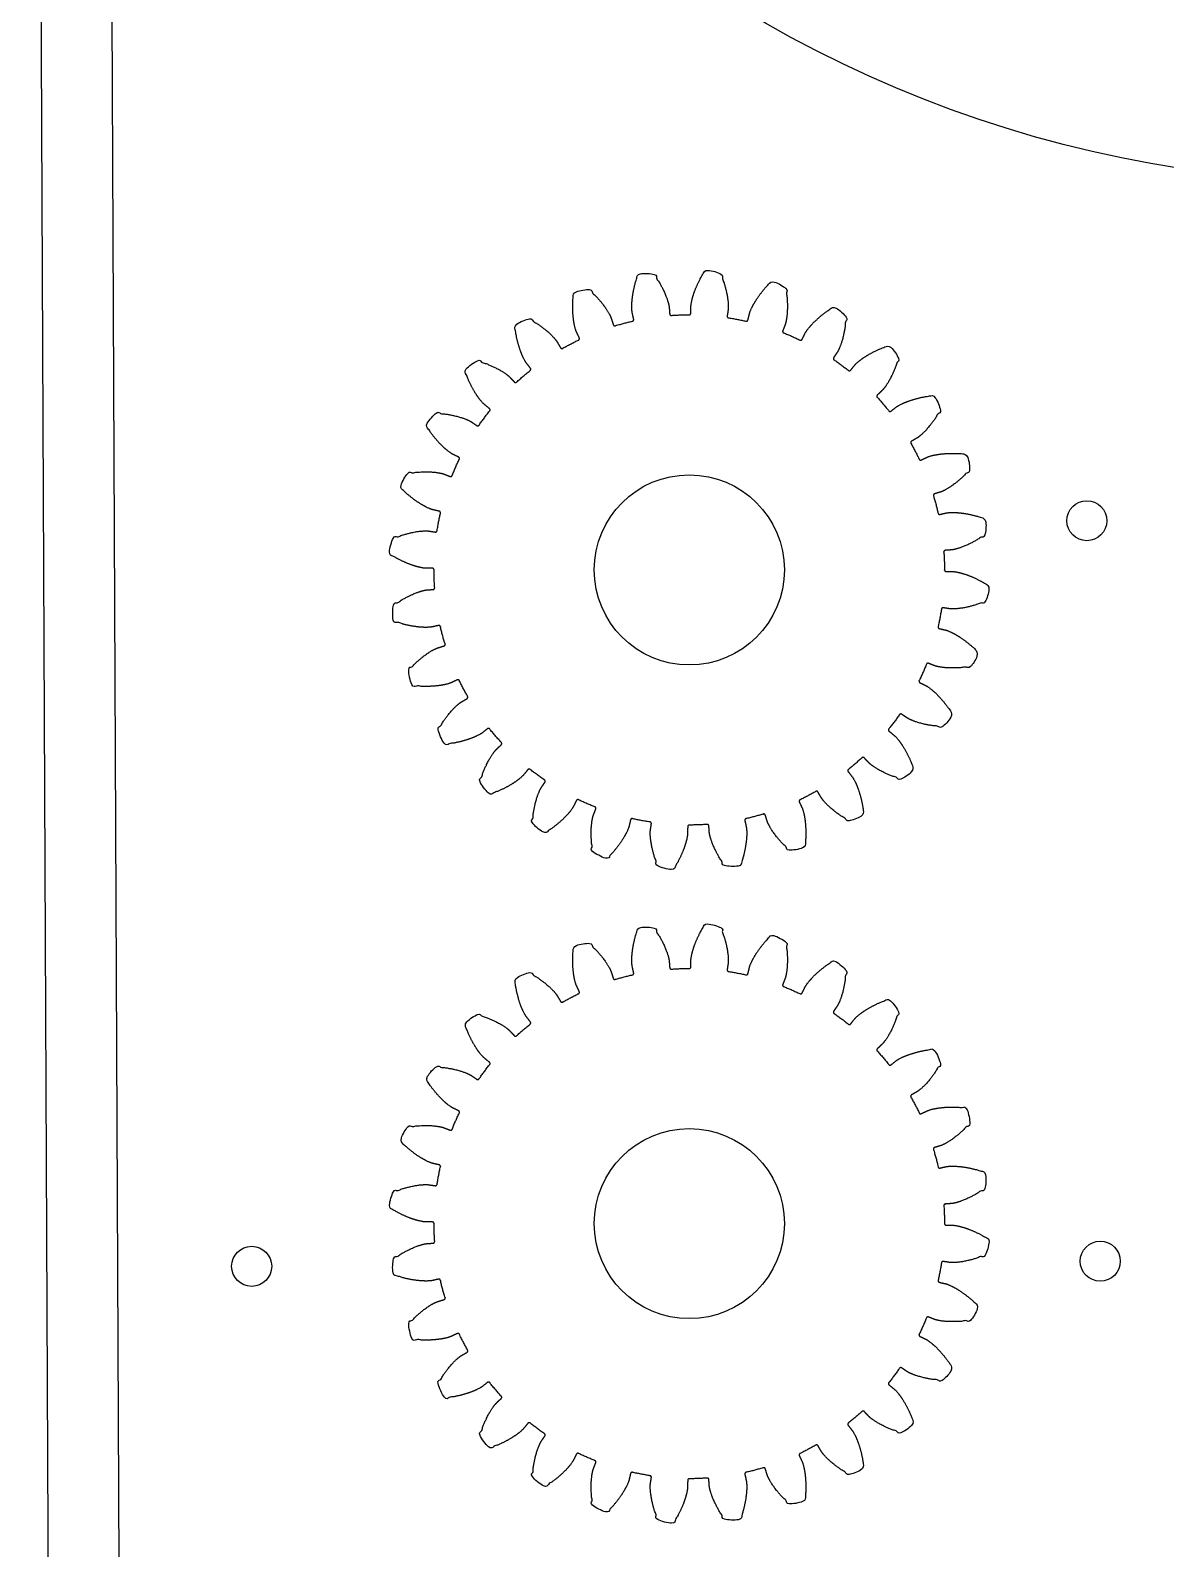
# Model space of a CAD drawing. Header units: inches. Extents: x -53 to 2382, y -31 to 1200.
# Drawn here: x -53.2 to 230.4, y 223 to 602.4 of the extents above; entities that cross this region are included whole.
import ezdxf

# ---------------------------------------------------------------- set-up
doc = ezdxf.new("R2010")
doc.units = ezdxf.units.IN
doc.header["$MEASUREMENT"] = 0

msp = doc.modelspace()

# ---------------------------------------------------------------- linework, layer by layer
for points in [[(-47.66, -31.34), (2382.34, -20.38), (2376.84, 1199.62), (-53.16, 1188.66)], [(-29.95, -21.27), (2370.05, -10.45), (2364.64, 1189.55), (-35.36, 1178.73)]]:
    msp.add_lwpolyline(points, close=True)
for centre, radius in [((279.81, 864.43), 300), ((210.73, 479.86), 5), ((214.08, 294.83), 5), ((2.12, 293.55), 5)]:
    msp.add_circle(centre, radius)
at = {"linetype": 'Continuous'}
for centre in [(111.43, 467.57), (111.43, 304.23)]:
    msp.add_circle(centre, 23.75, dxfattribs=at)
for points in [[(88.08, 407.82), (87.87, 407.28), (87.66, 406.74), (87.45, 406.21), (87.36, 405.95), (87.14, 405.18), (87.01, 403.81), (86.85, 402.17), (86.84, 399.73), (87.41, 396.51), (88.56, 396.12), (89.73, 395.76), (90.9, 395.43), (93.19, 397.76), (94.56, 399.77), (95.36, 401.21), (96.03, 402.41), (96.29, 403.18), (96.37, 403.43), (96.5, 403.99), (96.63, 404.56), (96.76, 405.12), (96.81, 405.34), (97.01, 405.47), (97.24, 405.42), (98.69, 405.08), (100.15, 404.8), (101.62, 404.58), (101.85, 404.54), (101.99, 404.35), (101.96, 404.12), (101.87, 403.55), (101.79, 402.98), (101.7, 402.41), (101.68, 402.14), (101.63, 401.34), (101.81, 399.97), (102.02, 398.34), (102.55, 395.96), (103.82, 392.95), (105.03, 392.83), (106.25, 392.73), (107.46, 392.67), (109.18, 395.45), (110.07, 397.72), (110.53, 399.3), (110.92, 400.62), (111, 401.42), (111.01, 401.69), (111.02, 402.27), (111.02, 402.84), (111.03, 403.42), (111.03, 403.65), (111.19, 403.82), (111.43, 403.82), (112.91, 403.82), (114.4, 403.87), (115.89, 403.97), (116.12, 403.99), (116.29, 403.84), (116.31, 403.61), (116.36, 403.03), (116.4, 402.45), (116.44, 401.88), (116.48, 401.61), (116.61, 400.82), (117.09, 399.53), (117.66, 397.98), (118.71, 395.78), (120.62, 393.13), (121.83, 393.28), (123.03, 393.46), (124.23, 393.66), (125.28, 396.76), (125.65, 399.17), (125.75, 400.81), (125.83, 402.18), (125.73, 402.98), (125.68, 403.25), (125.56, 403.81), (125.43, 404.38), (125.31, 404.94), (125.26, 405.17), (125.38, 405.36), (125.61, 405.42), (127.06, 405.75), (128.5, 406.13), (129.92, 406.56), (130.15, 406.63), (130.35, 406.52), (130.42, 406.3), (130.59, 405.75), (130.76, 405.19), (130.94, 404.64), (131.03, 404.39), (131.34, 403.65), (132.09, 402.49), (132.99, 401.12), (134.5, 399.2), (136.95, 397.04), (138.1, 397.45), (139.23, 397.9), (140.35, 398.37), (140.69, 401.62), (140.51, 404.05), (140.24, 405.67), (140.02, 407.03), (139.74, 407.79), (139.64, 408.03), (139.39, 408.56), (139.14, 409.08), (138.9, 409.6), (138.8, 409.81), (138.88, 410.03), (139.09, 410.13), (140.43, 410.78), (141.74, 411.47), (143.04, 412.21), (143.24, 412.32), (143.46, 412.26), (143.58, 412.06), (143.87, 411.56), (144.16, 411.06), (144.45, 410.56), (144.6, 410.34), (145.06, 409.68), (146.05, 408.72), (147.24, 407.58), (149.14, 406.05), (152.01, 404.49), (153.03, 405.15), (154.04, 405.83), (155.03, 406.54), (154.64, 409.78), (153.92, 412.11), (153.3, 413.64), (152.77, 414.91), (152.33, 415.59), (152.18, 415.81), (151.82, 416.26), (151.46, 416.71), (151.11, 417.17), (150.96, 417.35), (150.99, 417.58), (151.17, 417.73), (152.34, 418.65), (153.47, 419.62), (154.56, 420.63), (154.73, 420.79), (154.97, 420.78), (155.13, 420.61), (155.52, 420.18), (155.91, 419.76), (156.31, 419.34), (156.5, 419.15), (157.1, 418.62), (158.28, 417.9), (159.69, 417.05), (161.88, 415.99), (165.02, 415.1), (165.88, 415.97), (166.71, 416.86), (167.51, 417.77), (166.41, 420.85), (165.19, 422.96), (164.25, 424.3), (163.45, 425.43), (162.87, 425.99), (162.67, 426.17), (162.23, 426.53), (161.78, 426.9), (161.33, 427.26), (161.15, 427.41), (161.12, 427.64), (161.27, 427.82), (162.19, 428.98), (163.08, 430.18), (163.93, 431.4), (164.06, 431.6), (164.29, 431.64), (164.48, 431.51), (164.96, 431.18), (165.43, 430.86), (165.91, 430.54), (166.14, 430.4), (166.85, 430.01), (168.15, 429.57), (169.72, 429.06), (172.09, 428.51), (175.36, 428.34), (175.99, 429.38), (176.6, 430.43), (177.19, 431.5), (175.43, 434.25), (173.77, 436.04), (172.55, 437.14), (171.53, 438.06), (170.84, 438.48), (170.6, 438.61), (170.08, 438.87), (169.56, 439.12), (169.05, 439.37), (168.84, 439.48), (168.76, 439.7), (168.86, 439.91), (169.51, 441.25), (170.11, 442.61), (170.66, 443.99), (170.74, 444.21), (170.96, 444.3), (171.17, 444.22), (171.71, 444.01), (172.25, 443.8), (172.79, 443.59), (173.04, 443.51), (173.82, 443.28), (175.18, 443.15), (176.82, 443), (179.26, 442.99), (182.48, 443.55), (182.87, 444.71), (183.23, 445.87), (183.57, 447.04), (181.24, 449.33), (179.22, 450.71), (177.79, 451.51), (176.58, 452.18), (175.82, 452.43), (175.56, 452.51), (175, 452.64), (174.44, 452.77), (173.88, 452.9), (173.65, 452.96), (173.52, 453.15), (173.58, 453.38), (173.91, 454.83), (174.19, 456.29), (174.42, 457.77), (174.45, 458), (174.64, 458.13), (174.87, 458.1), (175.44, 458.01), (176.01, 457.93), (176.58, 457.84), (176.85, 457.82), (177.66, 457.77), (179.02, 457.95), (180.65, 458.16), (183.03, 458.7), (186.04, 459.97), (186.17, 461.18), (186.26, 462.39), (186.33, 463.61), (183.54, 465.32), (181.27, 466.22), (179.7, 466.68), (178.38, 467.06), (177.57, 467.14), (177.3, 467.16), (176.73, 467.16), (176.15, 467.16), (175.57, 467.17), (175.34, 467.17), (175.18, 467.33), (175.18, 467.57), (175.18, 469.06), (175.12, 470.54), (175.02, 472.03), (175, 472.26), (175.15, 472.44), (175.39, 472.46), (175.96, 472.5), (176.54, 472.54), (177.11, 472.59), (177.38, 472.62), (178.18, 472.76), (179.46, 473.23), (181.01, 473.8), (183.21, 474.85), (185.86, 476.76), (185.72, 477.97), (185.54, 479.17), (185.33, 480.37), (182.23, 481.43), (179.82, 481.79), (178.18, 481.89), (176.81, 481.97), (176.01, 481.87), (175.74, 481.83), (175.18, 481.7), (174.62, 481.58), (174.05, 481.45), (173.83, 481.4), (173.63, 481.53), (173.58, 481.75), (173.25, 483.2), (172.86, 484.64), (172.43, 486.07), (172.36, 486.29), (172.47, 486.5), (172.7, 486.57), (173.25, 486.74), (173.8, 486.91), (174.35, 487.08), (174.6, 487.17), (175.35, 487.48), (176.5, 488.23), (177.88, 489.13), (179.79, 490.64), (181.95, 493.09), (181.54, 494.24), (181.1, 495.37), (180.63, 496.5), (177.38, 496.84), (174.94, 496.66), (173.32, 496.39), (171.96, 496.16), (171.21, 495.88), (170.96, 495.78), (170.44, 495.53), (169.91, 495.29), (169.39, 495.04), (169.18, 494.94), (168.96, 495.02), (168.86, 495.23), (168.22, 496.57), (167.52, 497.89), (166.79, 499.18), (166.67, 499.38), (166.73, 499.61), (166.93, 499.72), (167.43, 500.01), (167.93, 500.3), (168.43, 500.59), (168.65, 500.74), (169.31, 501.21), (170.27, 502.19), (171.41, 503.38), (172.94, 505.28), (174.5, 508.15), (173.85, 509.17), (173.16, 510.18), (172.45, 511.17), (169.21, 510.78), (166.88, 510.06), (165.36, 509.44), (164.08, 508.91), (163.41, 508.47), (163.19, 508.32), (162.73, 507.96), (162.28, 507.61), (161.83, 507.25), (161.64, 507.11), (161.41, 507.13), (161.27, 507.31), (160.34, 508.48), (159.37, 509.61), (158.36, 510.71), (158.21, 510.88), (158.21, 511.11), (158.39, 511.27), (158.81, 511.66), (159.23, 512.05), (159.65, 512.45), (159.84, 512.64), (160.38, 513.24), (161.09, 514.42), (161.94, 515.83), (163.01, 518.02), (163.89, 521.17), (163.02, 522.02), (162.13, 522.85), (161.22, 523.66), (158.15, 522.55), (156.03, 521.34), (154.69, 520.39), (153.56, 519.6), (153, 519.02), (152.82, 518.82), (152.46, 518.37), (152.1, 517.92), (151.73, 517.47), (151.59, 517.29), (151.35, 517.26), (151.17, 517.41), (150.01, 518.34), (148.81, 519.22), (147.59, 520.07), (147.4, 520.2), (147.35, 520.43), (147.48, 520.62), (147.81, 521.1), (148.13, 521.58), (148.46, 522.05), (148.59, 522.28), (148.99, 522.99), (149.42, 524.29), (149.93, 525.86), (150.49, 528.23), (150.65, 531.5), (149.61, 532.13), (148.56, 532.75), (147.49, 533.33), (144.74, 531.57), (142.95, 529.91), (141.85, 528.69), (140.93, 527.67), (140.51, 526.98), (140.38, 526.74), (140.13, 526.23), (139.87, 525.71), (139.62, 525.19), (139.52, 524.98), (139.3, 524.9), (139.09, 525), (137.74, 525.65), (136.38, 526.25), (135, 526.8), (134.78, 526.89), (134.69, 527.1), (134.77, 527.32), (134.98, 527.85), (135.19, 528.39), (135.4, 528.93), (135.49, 529.18), (135.71, 529.96), (135.84, 531.33), (136, 532.97), (136.01, 535.4), (135.44, 538.62), (134.29, 539.01), (133.13, 539.38), (131.95, 539.71), (129.66, 537.38), (128.29, 535.37), (127.49, 533.93), (126.82, 532.73), (126.56, 531.96), (126.48, 531.7), (126.35, 531.14), (126.22, 530.58), (126.09, 530.02), (126.04, 529.79), (125.84, 529.67), (125.61, 529.72), (124.16, 530.05), (122.7, 530.33), (121.23, 530.56), (121, 530.6), (120.86, 530.78), (120.89, 531.01), (120.98, 531.58), (121.06, 532.15), (121.15, 532.73), (121.17, 532.99), (121.22, 533.8), (121.04, 535.16), (120.83, 536.79), (120.3, 539.17), (119.03, 542.19), (117.82, 542.31), (116.6, 542.4), (115.39, 542.47), (113.67, 539.69), (112.78, 537.42), (112.32, 535.84), (111.93, 534.52), (111.85, 533.71), (111.84, 533.45), (111.83, 532.87), (111.83, 532.29), (111.83, 531.72), (111.82, 531.48), (111.66, 531.32), (111.43, 531.32), (109.94, 531.32), (108.45, 531.27), (106.96, 531.16), (106.73, 531.14), (106.56, 531.3), (106.54, 531.53), (106.49, 532.11), (106.45, 532.68), (106.41, 533.26), (106.37, 533.52), (106.24, 534.32), (105.76, 535.61), (105.19, 537.15), (104.14, 539.35), (102.23, 542.01), (101.02, 541.86), (99.82, 541.68), (98.62, 541.47), (97.57, 538.38), (97.2, 535.97), (97.1, 534.33), (97.02, 532.95), (97.12, 532.15), (97.17, 531.89), (97.29, 531.32), (97.42, 530.76), (97.54, 530.2), (97.59, 529.97), (97.47, 529.77), (97.24, 529.72), (95.79, 529.39), (94.35, 529.01), (92.93, 528.57), (92.7, 528.51), (92.5, 528.62), (92.43, 528.84), (92.26, 529.39), (92.09, 529.94), (91.91, 530.49), (91.82, 530.74), (91.51, 531.49), (90.76, 532.64), (89.86, 534.02), (88.35, 535.93), (85.9, 538.1), (84.75, 537.68), (83.62, 537.24), (82.5, 536.77), (82.16, 533.52), (82.34, 531.09), (82.61, 529.46), (82.83, 528.11), (83.11, 527.35), (83.21, 527.1), (83.46, 526.58), (83.71, 526.06), (83.95, 525.54), (84.05, 525.33), (83.98, 525.11), (83.77, 525), (82.42, 524.36), (81.11, 523.67), (79.81, 522.93), (79.61, 522.81), (79.39, 522.87), (79.27, 523.07), (78.98, 523.57), (78.69, 524.07), (78.4, 524.57), (78.25, 524.8), (77.79, 525.46), (76.8, 526.41), (75.62, 527.55), (73.72, 529.08), (70.84, 530.65), (69.82, 529.99), (68.81, 529.3), (67.82, 528.6), (68.22, 525.35), (68.93, 523.02), (69.56, 521.5), (70.08, 520.23), (70.52, 519.55), (70.67, 519.33), (71.03, 518.88), (71.39, 518.42), (71.74, 517.97), (71.89, 517.79), (71.86, 517.55), (71.68, 517.41), (70.51, 516.48), (69.38, 515.51), (68.29, 514.51), (68.12, 514.35), (67.88, 514.36), (67.72, 514.53), (67.33, 514.95), (66.94, 515.37), (66.54, 515.8), (66.35, 515.98), (65.75, 516.52), (64.58, 517.23), (63.16, 518.08), (60.97, 519.15), (57.83, 520.04), (56.97, 519.17), (56.14, 518.27), (55.34, 517.36), (56.44, 514.29), (57.66, 512.18), (58.6, 510.83), (59.4, 509.71), (59.98, 509.14), (60.18, 508.96), (60.62, 508.6), (61.07, 508.24), (61.52, 507.88), (61.7, 507.73), (61.73, 507.5), (61.58, 507.31), (60.66, 506.15), (59.77, 504.96), (58.92, 503.73), (58.79, 503.54), (58.56, 503.5), (58.37, 503.63), (57.89, 503.95), (57.42, 504.27), (56.94, 504.6), (56.71, 504.74), (56, 505.13), (54.7, 505.56), (53.13, 506.08), (50.76, 506.63), (47.49, 506.79), (46.86, 505.76), (46.25, 504.7), (45.66, 503.63), (47.42, 500.88), (49.08, 499.09), (50.3, 497.99), (51.33, 497.07), (52.02, 496.65), (52.25, 496.52), (52.77, 496.27), (53.29, 496.01), (53.8, 495.76), (54.01, 495.66), (54.09, 495.44), (53.99, 495.23), (53.34, 493.89), (52.74, 492.52), (52.19, 491.14), (52.11, 490.92), (51.89, 490.83), (51.68, 490.92), (51.14, 491.13), (50.6, 491.34), (50.06, 491.55), (49.81, 491.63), (49.03, 491.85), (47.67, 491.99), (46.03, 492.14), (43.59, 492.15), (40.37, 491.58), (39.98, 490.43), (39.62, 489.27), (39.28, 488.1), (41.61, 485.8), (43.63, 484.43), (45.06, 483.63), (46.27, 482.96), (47.03, 482.7), (47.29, 482.63), (47.85, 482.5), (48.41, 482.36), (48.97, 482.23), (49.2, 482.18), (49.33, 481.98), (49.27, 481.75), (48.94, 480.3), (48.66, 478.84), (48.43, 477.37), (48.4, 477.14), (48.21, 477), (47.98, 477.04), (47.41, 477.12), (46.84, 477.21), (46.27, 477.29), (46, 477.32), (45.19, 477.36), (43.83, 477.19), (42.2, 476.97), (39.82, 476.44), (36.81, 475.17), (36.68, 473.96), (36.59, 472.74), (36.52, 471.53), (39.31, 469.81), (41.58, 468.92), (43.15, 468.46), (44.48, 468.07), (45.28, 467.99), (45.55, 467.98), (46.12, 467.97), (46.7, 467.97), (47.28, 467.97), (47.51, 467.97), (47.68, 467.8), (47.68, 467.57), (47.68, 466.08), (47.73, 464.59), (47.83, 463.11), (47.85, 462.87), (47.7, 462.7), (47.46, 462.68), (46.89, 462.64), (46.31, 462.59), (45.74, 462.55), (45.47, 462.51), (44.67, 462.38), (43.39, 461.9), (41.84, 461.33), (39.64, 460.28), (36.99, 458.37), (37.13, 457.17), (37.31, 455.96), (37.52, 454.76), (40.62, 453.71), (43.03, 453.34), (44.67, 453.24), (46.04, 453.16), (46.84, 453.27), (47.11, 453.31), (47.67, 453.43), (48.23, 453.56), (48.8, 453.68), (49.02, 453.73), (49.22, 453.61), (49.27, 453.38), (49.6, 451.93), (49.99, 450.49), (50.42, 449.07), (50.49, 448.84), (50.38, 448.64), (50.15, 448.57), (49.6, 448.4), (49.05, 448.23), (48.5, 448.06), (48.25, 447.96), (47.5, 447.65), (46.35, 446.91), (44.97, 446), (43.06, 444.49), (40.9, 442.04), (41.31, 440.9), (41.75, 439.76), (42.22, 438.64), (45.47, 438.3), (47.91, 438.48), (49.53, 438.75), (50.89, 438.98), (51.64, 439.25), (51.89, 439.35), (52.41, 439.6), (52.94, 439.85), (53.46, 440.1), (53.67, 440.2), (53.89, 440.12), (53.99, 439.91), (54.63, 438.57), (55.33, 437.25), (56.06, 435.96), (56.18, 435.75), (56.12, 435.53), (55.92, 435.41), (55.42, 435.12), (54.92, 434.83), (54.42, 434.54), (54.2, 434.4), (53.54, 433.93), (52.58, 432.94), (51.44, 431.76), (49.91, 429.86), (48.35, 426.99), (49, 425.96), (49.69, 424.96), (50.4, 423.97), (53.64, 424.36), (55.97, 425.07), (57.49, 425.7), (58.77, 426.22), (59.44, 426.66), (59.66, 426.81), (60.12, 427.17), (60.57, 427.53), (61.02, 427.88), (61.21, 428.03), (61.44, 428), (61.58, 427.82), (62.51, 426.66), (63.48, 425.53), (64.49, 424.43), (64.64, 424.26), (64.64, 424.03), (64.46, 423.87), (64.04, 423.47), (63.62, 423.08), (63.2, 422.69), (63.01, 422.49), (62.47, 421.89), (61.76, 420.72), (60.91, 419.31), (59.84, 417.11), (58.96, 413.97), (59.83, 413.12), (60.72, 412.29), (61.63, 411.48), (64.71, 412.58), (66.82, 413.8), (68.16, 414.75), (69.29, 415.54), (69.85, 416.12), (70.03, 416.32), (70.39, 416.77), (70.75, 417.22), (71.12, 417.66), (71.26, 417.85), (71.5, 417.87), (71.68, 417.73), (72.84, 416.8), (74.04, 415.91), (75.26, 415.07), (75.45, 414.93), (75.5, 414.71), (75.37, 414.51), (75.04, 414.04), (74.72, 413.56), (74.39, 413.08), (74.26, 412.85), (73.86, 412.14), (73.43, 410.84), (72.92, 409.28), (72.36, 406.9), (72.2, 403.64), (73.24, 403), (74.29, 402.39), (75.36, 401.8), (78.11, 403.57), (79.9, 405.22), (81, 406.44), (81.92, 407.47), (82.34, 408.16), (82.47, 408.39), (82.73, 408.91), (82.98, 409.43), (83.23, 409.95), (83.33, 410.16), (83.56, 410.23), (83.77, 410.13), (85.11, 409.48), (86.47, 408.89), (87.85, 408.34), (88.07, 408.25), (88.16, 408.04), (88.08, 407.82)], [(88.08, 244.48), (87.87, 243.94), (87.66, 243.41), (87.45, 242.87), (87.36, 242.61), (87.14, 241.84), (87.01, 240.47), (86.85, 238.83), (86.84, 236.39), (87.41, 233.17), (88.56, 232.78), (89.73, 232.42), (90.9, 232.09), (93.19, 234.42), (94.56, 236.43), (95.36, 237.87), (96.03, 239.07), (96.29, 239.84), (96.37, 240.09), (96.5, 240.66), (96.63, 241.22), (96.76, 241.78), (96.81, 242.01), (97.01, 242.13), (97.24, 242.08), (98.69, 241.75), (100.15, 241.47), (101.62, 241.24), (101.85, 241.2), (101.99, 241.01), (101.96, 240.78), (101.87, 240.21), (101.79, 239.64), (101.7, 239.07), (101.68, 238.8), (101.63, 238), (101.81, 236.64), (102.02, 235), (102.55, 232.62), (103.82, 229.61), (105.03, 229.49), (106.25, 229.39), (107.46, 229.33), (109.18, 232.11), (110.07, 234.38), (110.53, 235.96), (110.92, 237.28), (111, 238.08), (111.01, 238.35), (111.02, 238.93), (111.02, 239.51), (111.03, 240.08), (111.03, 240.32), (111.19, 240.48), (111.43, 240.48), (112.91, 240.48), (114.4, 240.53), (115.89, 240.64), (116.12, 240.65), (116.29, 240.5), (116.31, 240.27), (116.36, 239.69), (116.4, 239.12), (116.44, 238.54), (116.48, 238.28), (116.61, 237.48), (117.09, 236.19), (117.66, 234.65), (118.71, 232.45), (120.62, 229.79), (121.83, 229.94), (123.03, 230.12), (124.23, 230.33), (125.28, 233.42), (125.65, 235.83), (125.75, 237.47), (125.83, 238.85), (125.73, 239.65), (125.68, 239.91), (125.56, 240.47), (125.43, 241.04), (125.31, 241.6), (125.26, 241.83), (125.38, 242.03), (125.61, 242.08), (127.06, 242.41), (128.5, 242.79), (129.92, 243.22), (130.15, 243.29), (130.35, 243.18), (130.42, 242.96), (130.59, 242.41), (130.76, 241.86), (130.94, 241.31), (131.03, 241.05), (131.34, 240.31), (132.09, 239.16), (132.99, 237.78), (134.5, 235.87), (136.95, 233.7), (138.1, 234.12), (139.23, 234.56), (140.35, 235.03), (140.69, 238.28), (140.51, 240.71), (140.24, 242.33), (140.02, 243.69), (139.74, 244.45), (139.64, 244.7), (139.39, 245.22), (139.14, 245.74), (138.9, 246.26), (138.8, 246.47), (138.88, 246.69), (139.09, 246.79), (140.43, 247.44), (141.74, 248.13), (143.04, 248.87), (143.24, 248.98), (143.46, 248.92), (143.58, 248.72), (143.87, 248.22), (144.16, 247.72), (144.45, 247.22), (144.6, 247), (145.06, 246.34), (146.05, 245.39), (147.24, 244.24), (149.14, 242.72), (152.01, 241.15), (153.03, 241.81), (154.04, 242.49), (155.03, 243.2), (154.64, 246.45), (153.92, 248.78), (153.3, 250.3), (152.77, 251.57), (152.33, 252.25), (152.18, 252.47), (151.82, 252.92), (151.46, 253.37), (151.11, 253.83), (150.96, 254.01), (150.99, 254.24), (151.17, 254.39), (152.34, 255.32), (153.47, 256.28), (154.56, 257.29), (154.73, 257.45), (154.97, 257.44), (155.13, 257.27), (155.52, 256.85), (155.91, 256.42), (156.31, 256), (156.5, 255.82), (157.1, 255.28), (158.28, 254.57), (159.69, 253.72), (161.88, 252.65), (165.02, 251.76), (165.88, 252.63), (166.71, 253.52), (167.51, 254.43), (166.41, 257.51), (165.19, 259.62), (164.25, 260.97), (163.45, 262.09), (162.87, 262.65), (162.67, 262.83), (162.23, 263.2), (161.78, 263.56), (161.33, 263.92), (161.15, 264.07), (161.12, 264.3), (161.27, 264.48), (162.19, 265.65), (163.08, 266.84), (163.93, 268.07), (164.06, 268.26), (164.29, 268.3), (164.48, 268.17), (164.96, 267.85), (165.43, 267.52), (165.91, 267.2), (166.14, 267.06), (166.85, 266.67), (168.15, 266.24), (169.72, 265.72), (172.09, 265.17), (175.36, 265), (175.99, 266.04), (176.6, 267.09), (177.19, 268.16), (175.43, 270.92), (173.77, 272.7), (172.55, 273.8), (171.53, 274.72), (170.84, 275.14), (170.6, 275.28), (170.08, 275.53), (169.56, 275.78), (169.05, 276.04), (168.84, 276.14), (168.76, 276.36), (168.86, 276.57), (169.51, 277.91), (170.11, 279.27), (170.66, 280.66), (170.74, 280.87), (170.96, 280.97), (171.17, 280.88), (171.71, 280.67), (172.25, 280.46), (172.79, 280.25), (173.04, 280.17), (173.82, 279.94), (175.18, 279.81), (176.82, 279.66), (179.26, 279.65), (182.48, 280.21), (182.87, 281.37), (183.23, 282.53), (183.57, 283.7), (181.24, 285.99), (179.22, 287.37), (177.79, 288.17), (176.58, 288.84), (175.82, 289.09), (175.56, 289.17), (175, 289.3), (174.44, 289.43), (173.88, 289.57), (173.65, 289.62), (173.52, 289.82), (173.58, 290.04), (173.91, 291.49), (174.19, 292.96), (174.42, 294.43), (174.45, 294.66), (174.64, 294.8), (174.87, 294.76), (175.44, 294.68), (176.01, 294.59), (176.58, 294.51), (176.85, 294.48), (177.66, 294.44), (179.02, 294.61), (180.65, 294.83), (183.03, 295.36), (186.04, 296.63), (186.17, 297.84), (186.26, 299.05), (186.33, 300.27), (183.54, 301.98), (181.27, 302.88), (179.7, 303.34), (178.38, 303.72), (177.57, 303.8), (177.3, 303.82), (176.73, 303.82), (176.15, 303.83), (175.57, 303.83), (175.34, 303.83), (175.18, 304), (175.18, 304.23), (175.18, 305.72), (175.12, 307.21), (175.02, 308.69), (175, 308.92), (175.15, 309.1), (175.39, 309.12), (175.96, 309.16), (176.54, 309.2), (177.11, 309.25), (177.38, 309.28), (178.18, 309.42), (179.46, 309.89), (181.01, 310.47), (183.21, 311.52), (185.86, 313.42), (185.72, 314.63), (185.54, 315.83), (185.33, 317.03), (182.23, 318.09), (179.82, 318.45), (178.18, 318.55), (176.81, 318.63), (176.01, 318.53), (175.74, 318.49), (175.18, 318.36), (174.62, 318.24), (174.05, 318.11), (173.83, 318.06), (173.63, 318.19), (173.58, 318.42), (173.25, 319.87), (172.86, 321.3), (172.43, 322.73), (172.36, 322.95), (172.47, 323.16), (172.7, 323.23), (173.25, 323.4), (173.8, 323.57), (174.35, 323.74), (174.6, 323.83), (175.35, 324.14), (176.5, 324.89), (177.88, 325.79), (179.79, 327.31), (181.95, 329.76), (181.54, 330.9), (181.1, 332.04), (180.63, 333.16), (177.38, 333.5), (174.94, 333.32), (173.32, 333.05), (171.96, 332.82), (171.21, 332.54), (170.96, 332.44), (170.44, 332.2), (169.91, 331.95), (169.39, 331.7), (169.18, 331.6), (168.96, 331.68), (168.86, 331.89), (168.22, 333.23), (167.52, 334.55), (166.79, 335.84), (166.67, 336.04), (166.73, 336.27), (166.93, 336.39), (167.43, 336.67), (167.93, 336.96), (168.43, 337.25), (168.65, 337.4), (169.31, 337.87), (170.27, 338.85), (171.41, 340.04), (172.94, 341.94), (174.5, 344.81), (173.85, 345.83), (173.16, 346.84), (172.45, 347.83), (169.21, 347.44), (166.88, 346.72), (165.36, 346.1), (164.08, 345.58), (163.41, 345.14), (163.19, 344.98), (162.73, 344.63), (162.28, 344.27), (161.83, 343.91), (161.64, 343.77), (161.41, 343.79), (161.27, 343.98), (160.34, 345.14), (159.37, 346.27), (158.36, 347.37), (158.21, 347.54), (158.21, 347.77), (158.39, 347.93), (158.81, 348.32), (159.23, 348.72), (159.65, 349.11), (159.84, 349.3), (160.38, 349.91), (161.09, 351.08), (161.94, 352.49), (163.01, 354.68), (163.89, 357.83), (163.02, 358.68), (162.13, 359.51), (161.22, 360.32), (158.15, 359.21), (156.03, 358), (154.69, 357.05), (153.56, 356.26), (153, 355.68), (152.82, 355.48), (152.46, 355.03), (152.1, 354.58), (151.73, 354.13), (151.59, 353.95), (151.35, 353.93), (151.17, 354.07), (150.01, 355), (148.81, 355.89), (147.59, 356.73), (147.4, 356.86), (147.35, 357.09), (147.48, 357.28), (147.81, 357.76), (148.13, 358.24), (148.46, 358.72), (148.59, 358.95), (148.99, 359.65), (149.42, 360.96), (149.93, 362.52), (150.49, 364.9), (150.65, 368.16), (149.61, 368.8), (148.56, 369.41), (147.49, 369.99), (144.74, 368.23), (142.95, 366.58), (141.85, 365.35), (140.93, 364.33), (140.51, 363.64), (140.38, 363.41), (140.13, 362.89), (139.87, 362.37), (139.62, 361.85), (139.52, 361.64), (139.3, 361.57), (139.09, 361.67), (137.74, 362.31), (136.38, 362.91), (135, 363.46), (134.78, 363.55), (134.69, 363.76), (134.77, 363.98), (134.98, 364.52), (135.19, 365.05), (135.4, 365.59), (135.49, 365.84), (135.71, 366.62), (135.84, 367.99), (136, 369.63), (136.01, 372.07), (135.44, 375.29), (134.29, 375.68), (133.13, 376.04), (131.95, 376.37), (129.66, 374.04), (128.29, 372.03), (127.49, 370.59), (126.82, 369.39), (126.56, 368.62), (126.48, 368.36), (126.35, 367.8), (126.22, 367.24), (126.09, 366.68), (126.04, 366.45), (125.84, 366.33), (125.61, 366.38), (124.16, 366.71), (122.7, 366.99), (121.23, 367.22), (121, 367.26), (120.86, 367.45), (120.89, 367.68), (120.98, 368.25), (121.06, 368.82), (121.15, 369.39), (121.17, 369.65), (121.22, 370.46), (121.04, 371.82), (120.83, 373.46), (120.3, 375.84), (119.03, 378.85), (117.82, 378.97), (116.6, 379.07), (115.39, 379.13), (113.67, 376.35), (112.78, 374.08), (112.32, 372.5), (111.93, 371.18), (111.85, 370.38), (111.84, 370.11), (111.83, 369.53), (111.83, 368.95), (111.83, 368.38), (111.82, 368.14), (111.66, 367.98), (111.43, 367.98), (109.94, 367.98), (108.45, 367.93), (106.96, 367.82), (106.73, 367.81), (106.56, 367.96), (106.54, 368.19), (106.49, 368.77), (106.45, 369.34), (106.41, 369.92), (106.37, 370.18), (106.24, 370.98), (105.76, 372.27), (105.19, 373.81), (104.14, 376.01), (102.23, 378.67), (101.02, 378.52), (99.82, 378.34), (98.62, 378.13), (97.57, 375.04), (97.2, 372.63), (97.1, 370.99), (97.02, 369.61), (97.12, 368.81), (97.17, 368.55), (97.29, 367.98), (97.42, 367.42), (97.54, 366.86), (97.59, 366.63), (97.47, 366.43), (97.24, 366.38), (95.79, 366.05), (94.35, 365.67), (92.93, 365.24), (92.7, 365.17), (92.5, 365.28), (92.43, 365.5), (92.26, 366.05), (92.09, 366.6), (91.91, 367.15), (91.82, 367.41), (91.51, 368.15), (90.76, 369.3), (89.86, 370.68), (88.35, 372.59), (85.9, 374.76), (84.75, 374.34), (83.62, 373.9), (82.5, 373.43), (82.16, 370.18), (82.34, 367.75), (82.61, 366.13), (82.83, 364.77), (83.11, 364.01), (83.21, 363.76), (83.46, 363.24), (83.71, 362.72), (83.95, 362.2), (84.05, 361.99), (83.98, 361.77), (83.77, 361.67), (82.42, 361.02), (81.11, 360.33), (79.81, 359.59), (79.61, 359.47), (79.39, 359.54), (79.27, 359.74), (78.98, 360.24), (78.69, 360.74), (78.4, 361.23), (78.25, 361.46), (77.79, 362.12), (76.8, 363.07), (75.62, 364.22), (73.72, 365.74), (70.84, 367.31), (69.82, 366.65), (68.81, 365.97), (67.82, 365.26), (68.22, 362.01), (68.93, 359.68), (69.56, 358.16), (70.08, 356.89), (70.52, 356.21), (70.67, 355.99), (71.03, 355.54), (71.39, 355.08), (71.74, 354.63), (71.89, 354.45), (71.86, 354.22), (71.68, 354.07), (70.51, 353.14), (69.38, 352.18), (68.29, 351.17), (68.12, 351.01), (67.88, 351.02), (67.72, 351.19), (67.33, 351.61), (66.94, 352.03), (66.54, 352.46), (66.35, 352.64), (65.75, 353.18), (64.58, 353.89), (63.16, 354.74), (60.97, 355.81), (57.83, 356.7), (56.97, 355.83), (56.14, 354.94), (55.34, 354.03), (56.44, 350.95), (57.66, 348.84), (58.6, 347.49), (59.4, 346.37), (59.98, 345.8), (60.18, 345.63), (60.62, 345.26), (61.07, 344.9), (61.52, 344.54), (61.7, 344.39), (61.73, 344.16), (61.58, 343.98), (60.66, 342.81), (59.77, 341.62), (58.92, 340.39), (58.79, 340.2), (58.56, 340.16), (58.37, 340.29), (57.89, 340.61), (57.42, 340.94), (56.94, 341.26), (56.71, 341.4), (56, 341.79), (54.7, 342.22), (53.13, 342.74), (50.76, 343.29), (47.49, 343.45), (46.86, 342.42), (46.25, 341.36), (45.66, 340.3), (47.42, 337.54), (49.08, 335.75), (50.3, 334.65), (51.33, 333.73), (52.02, 333.31), (52.25, 333.18), (52.77, 332.93), (53.29, 332.68), (53.8, 332.42), (54.01, 332.32), (54.09, 332.1), (53.99, 331.89), (53.34, 330.55), (52.74, 329.19), (52.19, 327.8), (52.11, 327.59), (51.89, 327.49), (51.68, 327.58), (51.14, 327.79), (50.6, 328), (50.06, 328.21), (49.81, 328.29), (49.03, 328.52), (47.67, 328.65), (46.03, 328.8), (43.59, 328.81), (40.37, 328.25), (39.98, 327.09), (39.62, 325.93), (39.28, 324.76), (41.61, 322.47), (43.63, 321.09), (45.06, 320.29), (46.27, 319.62), (47.03, 319.36), (47.29, 319.29), (47.85, 319.16), (48.41, 319.03), (48.97, 318.89), (49.2, 318.84), (49.33, 318.64), (49.27, 318.42), (48.94, 316.96), (48.66, 315.5), (48.43, 314.03), (48.4, 313.8), (48.21, 313.66), (47.98, 313.7), (47.41, 313.78), (46.84, 313.87), (46.27, 313.95), (46, 313.98), (45.19, 314.02), (43.83, 313.85), (42.2, 313.63), (39.82, 313.1), (36.81, 311.83), (36.68, 310.62), (36.59, 309.41), (36.52, 308.19), (39.31, 306.47), (41.58, 305.58), (43.15, 305.12), (44.48, 304.74), (45.28, 304.66), (45.55, 304.64), (46.12, 304.64), (46.7, 304.63), (47.28, 304.63), (47.51, 304.63), (47.68, 304.46), (47.68, 304.23), (47.68, 302.74), (47.73, 301.25), (47.83, 299.77), (47.85, 299.54), (47.7, 299.36), (47.46, 299.34), (46.89, 299.3), (46.31, 299.25), (45.74, 299.21), (45.47, 299.18), (44.67, 299.04), (43.39, 298.57), (41.84, 297.99), (39.64, 296.94), (36.99, 295.04), (37.13, 293.83), (37.31, 292.62), (37.52, 291.42), (40.62, 290.37), (43.03, 290), (44.67, 289.91), (46.04, 289.83), (46.84, 289.93), (47.11, 289.97), (47.67, 290.1), (48.23, 290.22), (48.8, 290.35), (49.02, 290.4), (49.22, 290.27), (49.27, 290.04), (49.6, 288.59), (49.99, 287.15), (50.42, 285.73), (50.49, 285.51), (50.38, 285.3), (50.15, 285.23), (49.6, 285.06), (49.05, 284.89), (48.5, 284.72), (48.25, 284.63), (47.5, 284.32), (46.35, 283.57), (44.97, 282.67), (43.06, 281.15), (40.9, 278.7), (41.31, 277.56), (41.75, 276.42), (42.22, 275.3), (45.47, 274.96), (47.91, 275.14), (49.53, 275.41), (50.89, 275.64), (51.64, 275.91), (51.89, 276.02), (52.41, 276.26), (52.94, 276.51), (53.46, 276.76), (53.67, 276.86), (53.89, 276.78), (53.99, 276.57), (54.63, 275.23), (55.33, 273.91), (56.06, 272.62), (56.18, 272.42), (56.12, 272.19), (55.92, 272.07), (55.42, 271.78), (54.92, 271.5), (54.42, 271.21), (54.2, 271.06), (53.54, 270.59), (52.58, 269.61), (51.44, 268.42), (49.91, 266.52), (48.35, 263.65), (49, 262.63), (49.69, 261.62), (50.4, 260.63), (53.64, 261.02), (55.97, 261.74), (57.49, 262.36), (58.77, 262.88), (59.44, 263.32), (59.66, 263.48), (60.12, 263.83), (60.57, 264.19), (61.02, 264.55), (61.21, 264.69), (61.44, 264.66), (61.58, 264.48), (62.51, 263.32), (63.48, 262.19), (64.49, 261.09), (64.64, 260.92), (64.64, 260.69), (64.46, 260.53), (64.04, 260.14), (63.62, 259.74), (63.2, 259.35), (63.01, 259.16), (62.47, 258.55), (61.76, 257.38), (60.91, 255.97), (59.84, 253.78), (58.96, 250.63), (59.83, 249.78), (60.72, 248.95), (61.63, 248.14), (64.71, 249.24), (66.82, 250.46), (68.16, 251.41), (69.29, 252.2), (69.85, 252.78), (70.03, 252.98), (70.39, 253.43), (70.75, 253.88), (71.12, 254.33), (71.26, 254.51), (71.5, 254.53), (71.68, 254.39), (72.84, 253.46), (74.04, 252.57), (75.26, 251.73), (75.45, 251.6), (75.5, 251.37), (75.37, 251.17), (75.04, 250.7), (74.72, 250.22), (74.39, 249.74), (74.26, 249.51), (73.86, 248.81), (73.43, 247.5), (72.92, 245.94), (72.36, 243.56), (72.2, 240.3), (73.24, 239.66), (74.29, 239.05), (75.36, 238.47), (78.11, 240.23), (79.9, 241.88), (81, 243.11), (81.92, 244.13), (82.34, 244.82), (82.47, 245.05), (82.73, 245.57), (82.98, 246.09), (83.23, 246.61), (83.33, 246.82), (83.56, 246.89), (83.77, 246.79), (85.11, 246.15), (86.47, 245.55), (87.85, 245), (88.07, 244.91), (88.16, 244.7), (88.08, 244.48)]]:
    msp.add_rational_spline(points, [1, 1, 1, 1, 1, 1, 1, 1, 1, 1, 0.99980244961, 0.99980244961, 1, 1, 1, 1, 1, 1, 1, 1, 1, 1, 0.806205264742, 0.806205264742, 1, 0.999591370769, 0.999591370769, 1, 0.806205264742, 0.806205264742, 1, 1, 1, 1, 1, 1, 1, 1, 1, 1, 0.99980244961, 0.99980244961, 1, 1, 1, 1, 1, 1, 1, 1, 1, 1, 0.806205264742, 0.806205264742, 1, 0.999591370769, 0.999591370769, 1, 0.806205264742, 0.806205264742, 1, 1, 1, 1, 1, 1, 1, 1, 1, 1, 0.99980244961, 0.99980244961, 1, 1, 1, 1, 1, 1, 1, 1, 1, 1, 0.806205264742, 0.806205264742, 1, 0.999591370769, 0.999591370769, 1, 0.806205264742, 0.806205264742, 1, 1, 1, 1, 1, 1, 1, 1, 1, 1, 0.99980244961, 0.99980244961, 1, 1, 1, 1, 1, 1, 1, 1, 1, 1, 0.806205264742, 0.806205264742, 1, 0.999591370769, 0.999591370769, 1, 0.806205264742, 0.806205264742, 1, 1, 1, 1, 1, 1, 1, 1, 1, 1, 0.99980244961, 0.99980244961, 1, 1, 1, 1, 1, 1, 1, 1, 1, 1, 0.806205264742, 0.806205264742, 1, 0.999591370769, 0.999591370769, 1, 0.806205264742, 0.806205264742, 1, 1, 1, 1, 1, 1, 1, 1, 1, 1, 0.99980244961, 0.99980244961, 1, 1, 1, 1, 1, 1, 1, 1, 1, 1, 0.806205264742, 0.806205264742, 1, 0.999591370769, 0.999591370769, 1, 0.806205264742, 0.806205264742, 1, 1, 1, 1, 1, 1, 1, 1, 1, 1, 0.99980244961, 0.99980244961, 1, 1, 1, 1, 1, 1, 1, 1, 1, 1, 0.806205264742, 0.806205264742, 1, 0.999591370769, 0.999591370769, 1, 0.806205264742, 0.806205264742, 1, 1, 1, 1, 1, 1, 1, 1, 1, 1, 0.99980244961, 0.99980244961, 1, 1, 1, 1, 1, 1, 1, 1, 1, 1, 0.806205264742, 0.806205264742, 1, 0.999591370769, 0.999591370769, 1, 0.806205264742, 0.806205264742, 1, 1, 1, 1, 1, 1, 1, 1, 1, 1, 0.99980244961, 0.99980244961, 1, 1, 1, 1, 1, 1, 1, 1, 1, 1, 0.806205264742, 0.806205264742, 1, 0.999591370769, 0.999591370769, 1, 0.806205264742, 0.806205264742, 1, 1, 1, 1, 1, 1, 1, 1, 1, 1, 0.99980244961, 0.99980244961, 1, 1, 1, 1, 1, 1, 1, 1, 1, 1, 0.806205264742, 0.806205264742, 1, 0.999591370769, 0.999591370769, 1, 0.806205264742, 0.806205264742, 1, 1, 1, 1, 1, 1, 1, 1, 1, 1, 0.99980244961, 0.99980244961, 1, 1, 1, 1, 1, 1, 1, 1, 1, 1, 0.806205264742, 0.806205264742, 1, 0.999591370769, 0.999591370769, 1, 0.806205264742, 0.806205264742, 1, 1, 1, 1, 1, 1, 1, 1, 1, 1, 0.99980244961, 0.99980244961, 1, 1, 1, 1, 1, 1, 1, 1, 1, 1, 0.806205264742, 0.806205264742, 1, 0.999591370769, 0.999591370769, 1, 0.806205264742, 0.806205264742, 1, 1, 1, 1, 1, 1, 1, 1, 1, 1, 0.99980244961, 0.99980244961, 1, 1, 1, 1, 1, 1, 1, 1, 1, 1, 0.806205264742, 0.806205264742, 1, 0.999591370769, 0.999591370769, 1, 0.806205264742, 0.806205264742, 1, 1, 1, 1, 1, 1, 1, 1, 1, 1, 0.99980244961, 0.99980244961, 1, 1, 1, 1, 1, 1, 1, 1, 1, 1, 0.806205264742, 0.806205264742, 1, 0.999591370769, 0.999591370769, 1, 0.806205264742, 0.806205264742, 1, 1, 1, 1, 1, 1, 1, 1, 1, 1, 0.99980244961, 0.99980244961, 1, 1, 1, 1, 1, 1, 1, 1, 1, 1, 0.806205264742, 0.806205264742, 1, 0.999591370769, 0.999591370769, 1, 0.806205264742, 0.806205264742, 1, 1, 1, 1, 1, 1, 1, 1, 1, 1, 0.99980244961, 0.99980244961, 1, 1, 1, 1, 1, 1, 1, 1, 1, 1, 0.806205264742, 0.806205264742, 1, 0.999591370769, 0.999591370769, 1, 0.806205264742, 0.806205264742, 1, 1, 1, 1, 1, 1, 1, 1, 1, 1, 0.99980244961, 0.99980244961, 1, 1, 1, 1, 1, 1, 1, 1, 1, 1, 0.806205264742, 0.806205264742, 1, 0.999591370769, 0.999591370769, 1, 0.806205264742, 0.806205264742, 1, 1, 1, 1, 1, 1, 1, 1, 1, 1, 0.99980244961, 0.99980244961, 1, 1, 1, 1, 1, 1, 1, 1, 1, 1, 0.806205264742, 0.806205264742, 1, 0.999591370769, 0.999591370769, 1, 0.806205264742, 0.806205264742, 1, 1, 1, 1, 1, 1, 1, 1, 1, 1, 0.99980244961, 0.99980244961, 1, 1, 1, 1, 1, 1, 1, 1, 1, 1, 0.806205264742, 0.806205264742, 1, 0.999591370769, 0.999591370769, 1, 0.806205264742, 0.806205264742, 1, 1, 1, 1, 1, 1, 1, 1, 1, 1, 0.99980244961, 0.99980244961, 1, 1, 1, 1, 1, 1, 1, 1, 1, 1, 0.806205264742, 0.806205264742, 1, 0.999591370769, 0.999591370769, 1, 0.806205264742, 0.806205264742, 1, 1, 1, 1, 1, 1, 1, 1, 1, 1, 0.99980244961, 0.99980244961, 1, 1, 1, 1, 1, 1, 1, 1, 1, 1, 0.806205264742, 0.806205264742, 1, 0.999591370769, 0.999591370769, 1, 0.806205264742, 0.806205264742, 1, 1, 1, 1, 1, 1, 1, 1, 1, 1, 0.99980244961, 0.99980244961, 1, 1, 1, 1, 1, 1, 1, 1, 1, 1, 0.806205264742, 0.806205264742, 1, 0.999591370769, 0.999591370769, 1, 0.806205264742, 0.806205264742, 1, 1, 1, 1, 1, 1, 1, 1, 1, 1, 0.99980244961, 0.99980244961, 1, 1, 1, 1, 1, 1, 1, 1, 1, 1, 0.806205264742, 0.806205264742, 1, 0.999591370769, 0.999591370769, 1, 0.806205264742, 0.806205264742, 1, 1, 1, 1, 1, 1, 1, 1, 1, 1, 0.99980244961, 0.99980244961, 1, 1, 1, 1, 1, 1, 1, 1, 1, 1, 0.806205264742, 0.806205264742, 1, 0.999591370769, 0.999591370769, 1, 0.806205264742, 0.806205264742, 1, 1, 1, 1, 1, 1, 1, 1, 1, 1, 0.99980244961, 0.99980244961, 1, 1, 1, 1, 1, 1, 1, 1, 1, 1, 0.806205264742, 0.806205264742, 1, 0.999591370769, 0.999591370769, 1, 0.806205264742, 0.806205264742, 1, 1, 1, 1, 1, 1, 1, 1, 1, 1, 0.99980244961, 0.99980244961, 1, 1, 1, 1, 1, 1, 1, 1, 1, 1, 0.806205264742, 0.806205264742, 1, 0.999591370769, 0.999591370769, 1, 0.806205264742, 0.806205264742, 1, 1, 1, 1, 1, 1, 1, 1, 1, 1, 0.99980244961, 0.99980244961, 1, 1, 1, 1, 1, 1, 1, 1, 1, 1, 0.806205264742, 0.806205264742, 1, 0.999591370769, 0.999591370769, 1, 0.806205264742, 0.806205264742, 1, 1, 1, 1, 1, 1, 1, 1, 1, 1, 0.99980244961, 0.99980244961, 1, 1, 1, 1, 1, 1, 1, 1, 1, 1, 0.806205264742, 0.806205264742, 1, 0.999591370769, 0.999591370769, 1, 0.806205264742, 0.806205264742, 1], degree=3, knots=[0, 0, 0, 0, 1, 1, 1, 2, 2, 2, 3, 3, 3, 3.04869, 3.04869, 3.04869, 4.04869, 4.04869, 4.04869, 5.04869, 5.04869, 5.04869, 6.04869, 6.04869, 6.04869, 7.613251, 7.613251, 7.613251, 7.68328, 7.68328, 7.68328, 9.247841, 9.247841, 9.247841, 10.247841, 10.247841, 10.247841, 11.247841, 11.247841, 11.247841, 12.247841, 12.247841, 12.247841, 12.296531, 12.296531, 12.296531, 13.296531, 13.296531, 13.296531, 14.296531, 14.296531, 14.296531, 15.296531, 15.296531, 15.296531, 16.861092, 16.861092, 16.861092, 16.931121, 16.931121, 16.931121, 18.495682, 18.495682, 18.495682, 19.495682, 19.495682, 19.495682, 20.495682, 20.495682, 20.495682, 21.495682, 21.495682, 21.495682, 21.544372, 21.544372, 21.544372, 22.544372, 22.544372, 22.544372, 23.544372, 23.544372, 23.544372, 24.544372, 24.544372, 24.544372, 26.108933, 26.108933, 26.108933, 26.178961, 26.178961, 26.178961, 27.743522, 27.743522, 27.743522, 28.743522, 28.743522, 28.743522, 29.743522, 29.743522, 29.743522, 30.743522, 30.743522, 30.743522, 30.792212, 30.792212, 30.792212, 31.792212, 31.792212, 31.792212, 32.792212, 32.792212, 32.792212, 33.792212, 33.792212, 33.792212, 35.356773, 35.356773, 35.356773, 35.426802, 35.426802, 35.426802, 36.991363, 36.991363, 36.991363, 37.991363, 37.991363, 37.991363, 38.991363, 38.991363, 38.991363, 39.991363, 39.991363, 39.991363, 40.040053, 40.040053, 40.040053, 41.040053, 41.040053, 41.040053, 42.040053, 42.040053, 42.040053, 43.040053, 43.040053, 43.040053, 44.604614, 44.604614, 44.604614, 44.674643, 44.674643, 44.674643, 46.239204, 46.239204, 46.239204, 47.239204, 47.239204, 47.239204, 48.239204, 48.239204, 48.239204, 49.239204, 49.239204, 49.239204, 49.287894, 49.287894, 49.287894, 50.287894, 50.287894, 50.287894, 51.287894, 51.287894, 51.287894, 52.287894, 52.287894, 52.287894, 53.852455, 53.852455, 53.852455, 53.922484, 53.922484, 53.922484, 55.487045, 55.487045, 55.487045, 56.487045, 56.487045, 56.487045, 57.487045, 57.487045, 57.487045, 58.487045, 58.487045, 58.487045, 58.535735, 58.535735, 58.535735, 59.535735, 59.535735, 59.535735, 60.535735, 60.535735, 60.535735, 61.535735, 61.535735, 61.535735, 63.100296, 63.100296, 63.100296, 63.170325, 63.170325, 63.170325, 64.734886, 64.734886, 64.734886, 65.734886, 65.734886, 65.734886, 66.734886, 66.734886, 66.734886, 67.734886, 67.734886, 67.734886, 67.783576, 67.783576, 67.783576, 68.783576, 68.783576, 68.783576, 69.783576, 69.783576, 69.783576, 70.783576, 70.783576, 70.783576, 72.348137, 72.348137, 72.348137, 72.418165, 72.418165, 72.418165, 73.982726, 73.982726, 73.982726, 74.982726, 74.982726, 74.982726, 75.982726, 75.982726, 75.982726, 76.982726, 76.982726, 76.982726, 77.031416, 77.031416, 77.031416, 78.031416, 78.031416, 78.031416, 79.031416, 79.031416, 79.031416, 80.031416, 80.031416, 80.031416, 81.595977, 81.595977, 81.595977, 81.666006, 81.666006, 81.666006, 83.230567, 83.230567, 83.230567, 84.230567, 84.230567, 84.230567, 85.230567, 85.230567, 85.230567, 86.230567, 86.230567, 86.230567, 86.279257, 86.279257, 86.279257, 87.279257, 87.279257, 87.279257, 88.279257, 88.279257, 88.279257, 89.279257, 89.279257, 89.279257, 90.843818, 90.843818, 90.843818, 90.913847, 90.913847, 90.913847, 92.478408, 92.478408, 92.478408, 93.478408, 93.478408, 93.478408, 94.478408, 94.478408, 94.478408, 95.478408, 95.478408, 95.478408, 95.527098, 95.527098, 95.527098, 96.527098, 96.527098, 96.527098, 97.527098, 97.527098, 97.527098, 98.527098, 98.527098, 98.527098, 100.091659, 100.091659, 100.091659, 100.161688, 100.161688, 100.161688, 101.726249, 101.726249, 101.726249, 102.726249, 102.726249, 102.726249, 103.726249, 103.726249, 103.726249, 104.726249, 104.726249, 104.726249, 104.774939, 104.774939, 104.774939, 105.774939, 105.774939, 105.774939, 106.774939, 106.774939, 106.774939, 107.774939, 107.774939, 107.774939, 109.3395, 109.3395, 109.3395, 109.409529, 109.409529, 109.409529, 110.97409, 110.97409, 110.97409, 111.97409, 111.97409, 111.97409, 112.97409, 112.97409, 112.97409, 113.97409, 113.97409, 113.97409, 114.02278, 114.02278, 114.02278, 115.02278, 115.02278, 115.02278, 116.02278, 116.02278, 116.02278, 117.02278, 117.02278, 117.02278, 118.58734, 118.58734, 118.58734, 118.657369, 118.657369, 118.657369, 120.22193, 120.22193, 120.22193, 121.22193, 121.22193, 121.22193, 122.22193, 122.22193, 122.22193, 123.22193, 123.22193, 123.22193, 123.27062, 123.27062, 123.27062, 124.27062, 124.27062, 124.27062, 125.27062, 125.27062, 125.27062, 126.27062, 126.27062, 126.27062, 127.835181, 127.835181, 127.835181, 127.90521, 127.90521, 127.90521, 129.469771, 129.469771, 129.469771, 130.469771, 130.469771, 130.469771, 131.469771, 131.469771, 131.469771, 132.469771, 132.469771, 132.469771, 132.518461, 132.518461, 132.518461, 133.518461, 133.518461, 133.518461, 134.518461, 134.518461, 134.518461, 135.518461, 135.518461, 135.518461, 137.083022, 137.083022, 137.083022, 137.153051, 137.153051, 137.153051, 138.717612, 138.717612, 138.717612, 139.717612, 139.717612, 139.717612, 140.717612, 140.717612, 140.717612, 141.717612, 141.717612, 141.717612, 141.766302, 141.766302, 141.766302, 142.766302, 142.766302, 142.766302, 143.766302, 143.766302, 143.766302, 144.766302, 144.766302, 144.766302, 146.330863, 146.330863, 146.330863, 146.400892, 146.400892, 146.400892, 147.965453, 147.965453, 147.965453, 148.965453, 148.965453, 148.965453, 149.965453, 149.965453, 149.965453, 150.965453, 150.965453, 150.965453, 151.014143, 151.014143, 151.014143, 152.014143, 152.014143, 152.014143, 153.014143, 153.014143, 153.014143, 154.014143, 154.014143, 154.014143, 155.578704, 155.578704, 155.578704, 155.648733, 155.648733, 155.648733, 157.213294, 157.213294, 157.213294, 158.213294, 158.213294, 158.213294, 159.213294, 159.213294, 159.213294, 160.213294, 160.213294, 160.213294, 160.261984, 160.261984, 160.261984, 161.261984, 161.261984, 161.261984, 162.261984, 162.261984, 162.261984, 163.261984, 163.261984, 163.261984, 164.826544, 164.826544, 164.826544, 164.896573, 164.896573, 164.896573, 166.461134, 166.461134, 166.461134, 167.461134, 167.461134, 167.461134, 168.461134, 168.461134, 168.461134, 169.461134, 169.461134, 169.461134, 169.509824, 169.509824, 169.509824, 170.509824, 170.509824, 170.509824, 171.509824, 171.509824, 171.509824, 172.509824, 172.509824, 172.509824, 174.074385, 174.074385, 174.074385, 174.144414, 174.144414, 174.144414, 175.708975, 175.708975, 175.708975, 176.708975, 176.708975, 176.708975, 177.708975, 177.708975, 177.708975, 178.708975, 178.708975, 178.708975, 178.757665, 178.757665, 178.757665, 179.757665, 179.757665, 179.757665, 180.757665, 180.757665, 180.757665, 181.757665, 181.757665, 181.757665, 183.322226, 183.322226, 183.322226, 183.392255, 183.392255, 183.392255, 184.956816, 184.956816, 184.956816, 185.956816, 185.956816, 185.956816, 186.956816, 186.956816, 186.956816, 187.956816, 187.956816, 187.956816, 188.005506, 188.005506, 188.005506, 189.005506, 189.005506, 189.005506, 190.005506, 190.005506, 190.005506, 191.005506, 191.005506, 191.005506, 192.570067, 192.570067, 192.570067, 192.640096, 192.640096, 192.640096, 194.204657, 194.204657, 194.204657, 195.204657, 195.204657, 195.204657, 196.204657, 196.204657, 196.204657, 197.204657, 197.204657, 197.204657, 197.253347, 197.253347, 197.253347, 198.253347, 198.253347, 198.253347, 199.253347, 199.253347, 199.253347, 200.253347, 200.253347, 200.253347, 201.817908, 201.817908, 201.817908, 201.887937, 201.887937, 201.887937, 203.452497, 203.452497, 203.452497, 204.452497, 204.452497, 204.452497, 205.452497, 205.452497, 205.452497, 206.452497, 206.452497, 206.452497, 206.501188, 206.501188, 206.501188, 207.501188, 207.501188, 207.501188, 208.501188, 208.501188, 208.501188, 209.501188, 209.501188, 209.501188, 211.065748, 211.065748, 211.065748, 211.135777, 211.135777, 211.135777, 212.700338, 212.700338, 212.700338, 213.700338, 213.700338, 213.700338, 214.700338, 214.700338, 214.700338, 215.700338, 215.700338, 215.700338, 215.749028, 215.749028, 215.749028, 216.749028, 216.749028, 216.749028, 217.749028, 217.749028, 217.749028, 218.749028, 218.749028, 218.749028, 220.313589, 220.313589, 220.313589, 220.383618, 220.383618, 220.383618, 221.948179, 221.948179, 221.948179, 222.948179, 222.948179, 222.948179, 223.948179, 223.948179, 223.948179, 224.948179, 224.948179, 224.948179, 224.996869, 224.996869, 224.996869, 225.996869, 225.996869, 225.996869, 226.996869, 226.996869, 226.996869, 227.996869, 227.996869, 227.996869, 229.56143, 229.56143, 229.56143, 229.631459, 229.631459, 229.631459, 231.19602, 231.19602, 231.19602, 232.19602, 232.19602, 232.19602, 233.19602, 233.19602, 233.19602, 234.19602, 234.19602, 234.19602, 234.24471, 234.24471, 234.24471, 235.24471, 235.24471, 235.24471, 236.24471, 236.24471, 236.24471, 237.24471, 237.24471, 237.24471, 238.809271, 238.809271, 238.809271, 238.8793, 238.8793, 238.8793, 240.443861, 240.443861, 240.443861, 241.443861, 241.443861, 241.443861, 242.443861, 242.443861, 242.443861, 243.443861, 243.443861, 243.443861, 243.492551, 243.492551, 243.492551, 244.492551, 244.492551, 244.492551, 245.492551, 245.492551, 245.492551, 246.492551, 246.492551, 246.492551, 248.057112, 248.057112, 248.057112, 248.127141, 248.127141, 248.127141, 249.691701, 249.691701, 249.691701, 250.691701, 250.691701, 250.691701, 251.691701, 251.691701, 251.691701, 252.691701, 252.691701, 252.691701, 252.740392, 252.740392, 252.740392, 253.740392, 253.740392, 253.740392, 254.740392, 254.740392, 254.740392, 255.740392, 255.740392, 255.740392, 257.304952, 257.304952, 257.304952, 257.374981, 257.374981, 257.374981, 258.939542, 258.939542, 258.939542, 258.939542])

doc.saveas('drawing.dxf')
